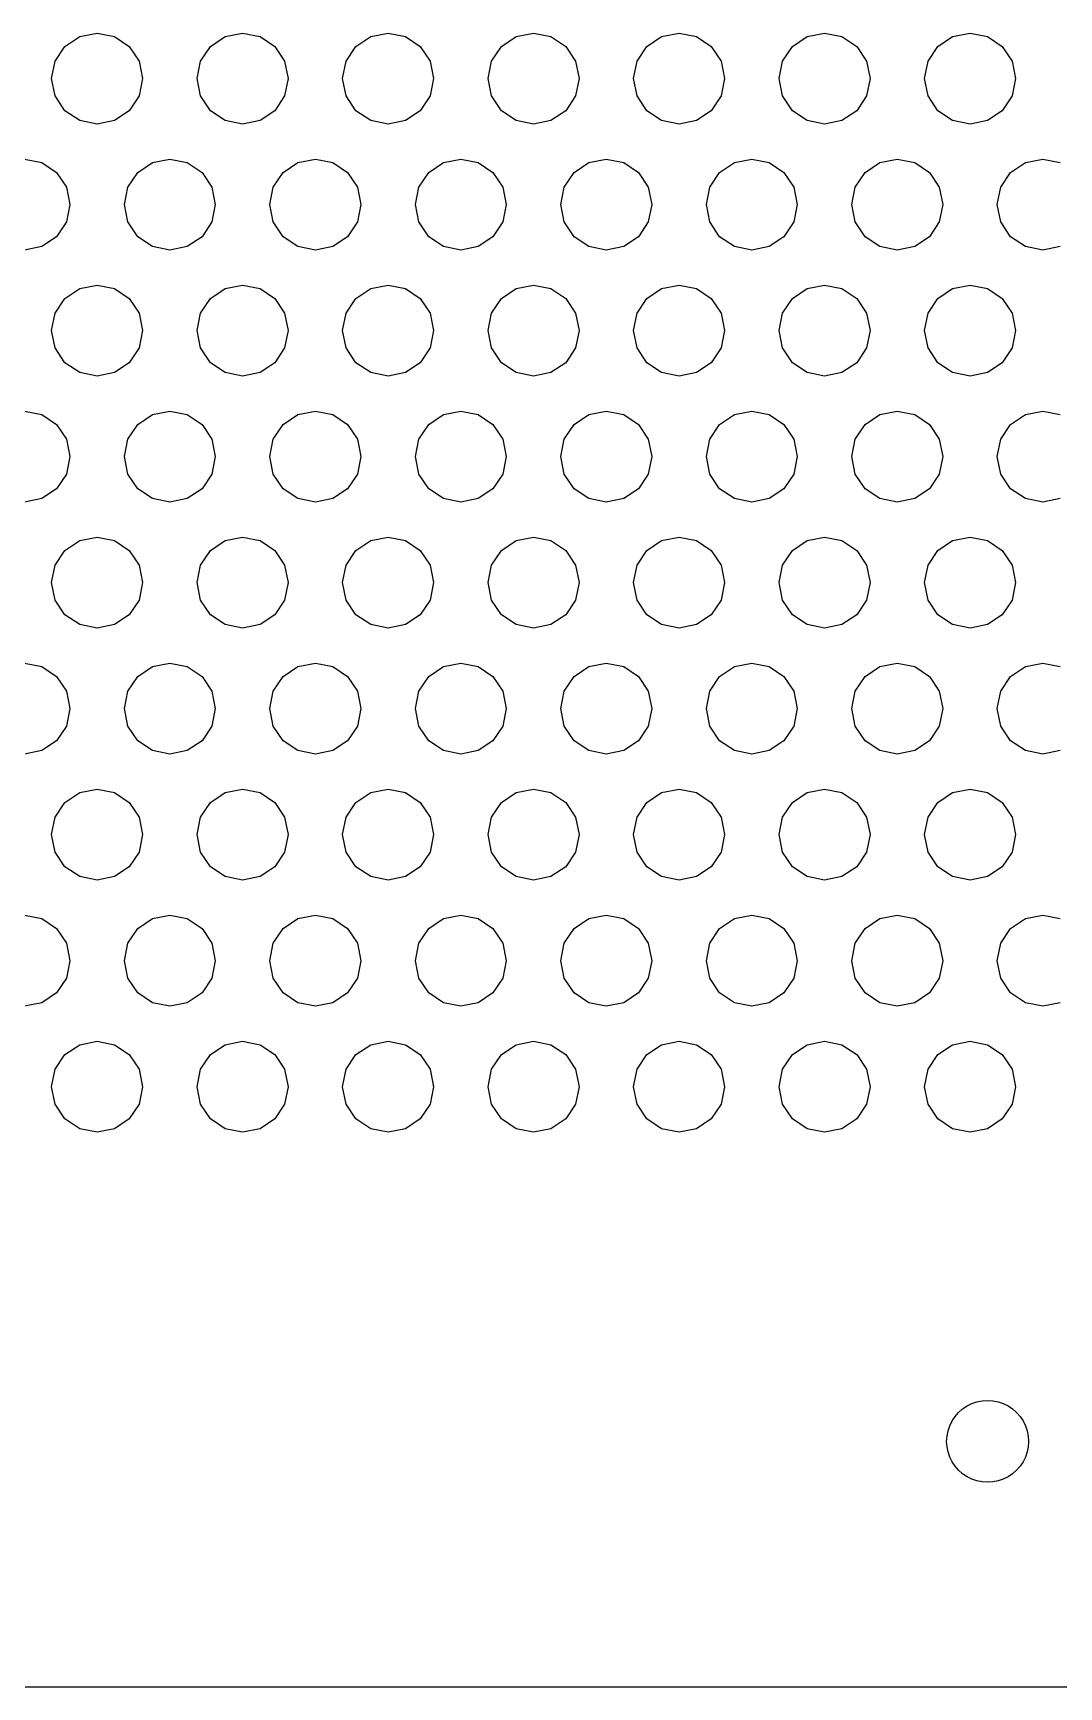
# Model space of a CAD drawing. Header units: metres. Extents: x 0 to 569, y 6 to 314.
# Drawn here: x 367 to 423.4, y 6 to 96.9 of the extents above; entities that cross this region are included whole.
import ezdxf

# ---------------------------------------------------------------- set-up
doc = ezdxf.new("R2010")
doc.units = ezdxf.units.M

msp = doc.modelspace()

# ---------------------------------------------------------------- linework, layer by layer
for p, q in [((368.732, 96.1934), (369.543, 96.7353)), ((369.543, 96.7353), (370.5, 96.9256)), ((370.5, 96.9256), (371.457, 96.7353)), ((371.457, 96.7353), (372.268, 96.1934)), ((376.732, 96.1934), (377.543, 96.7353)), ((377.543, 96.7353), (378.5, 96.9256)), ((378.5, 96.9256), (379.457, 96.7353)), ((379.457, 96.7353), (380.268, 96.1934)), ((384.732, 96.1934), (385.543, 96.7353)), ((385.543, 96.7353), (386.5, 96.9256)), ((386.5, 96.9256), (387.457, 96.7353)), ((387.457, 96.7353), (388.268, 96.1934)), ((392.732, 96.1934), (393.543, 96.7353)), ((393.543, 96.7353), (394.5, 96.9256)), ((394.5, 96.9256), (395.457, 96.7353)), ((395.457, 96.7353), (396.268, 96.1934)), ((400.732, 96.1934), (401.543, 96.7353)), ((401.543, 96.7353), (402.5, 96.9256)), ((402.5, 96.9256), (403.457, 96.7353)), ((403.457, 96.7353), (404.268, 96.1934)), ((408.732, 96.1934), (409.543, 96.7353)), ((409.543, 96.7353), (410.5, 96.9256)), ((410.5, 96.9256), (411.457, 96.7353)), ((411.457, 96.7353), (412.268, 96.1934)), ((416.732, 96.1934), (417.543, 96.7353)), ((417.543, 96.7353), (418.5, 96.9256)), ((418.5, 96.9256), (419.457, 96.7353)), ((419.457, 96.7353), (420.268, 96.1934)), ((368.19, 95.3823), (368.732, 96.1934)), ((372.268, 96.1934), (372.81, 95.3823)), ((376.19, 95.3823), (376.732, 96.1934)), ((380.268, 96.1934), (380.81, 95.3823)), ((384.19, 95.3823), (384.732, 96.1934)), ((388.268, 96.1934), (388.81, 95.3823)), ((392.19, 95.3823), (392.732, 96.1934)), ((396.268, 96.1934), (396.81, 95.3823)), ((400.19, 95.3823), (400.732, 96.1934)), ((404.268, 96.1934), (404.81, 95.3823)), ((408.19, 95.3823), (408.732, 96.1934)), ((412.268, 96.1934), (412.81, 95.3823)), ((416.19, 95.3823), (416.732, 96.1934)), ((420.268, 96.1934), (420.81, 95.3823)), ((368, 94.4256), (368.19, 95.3823)), ((372.81, 95.3823), (373, 94.4256)), ((376, 94.4256), (376.19, 95.3823)), ((380.81, 95.3823), (381, 94.4256)), ((384, 94.4256), (384.19, 95.3823)), ((388.81, 95.3823), (389, 94.4256)), ((392, 94.4256), (392.19, 95.3823)), ((396.81, 95.3823), (397, 94.4256)), ((400, 94.4256), (400.19, 95.3823)), ((404.81, 95.3823), (405, 94.4256)), ((408, 94.4256), (408.19, 95.3823)), ((412.81, 95.3823), (413, 94.4256)), ((416, 94.4256), (416.19, 95.3823)), ((420.81, 95.3823), (421, 94.4256)), ((368.19, 93.4689), (368, 94.4256)), ((373, 94.4256), (372.81, 93.4689)), ((376.19, 93.4689), (376, 94.4256)), ((381, 94.4256), (380.81, 93.4689)), ((384.19, 93.4689), (384, 94.4256)), ((389, 94.4256), (388.81, 93.4689)), ((392.19, 93.4689), (392, 94.4256)), ((397, 94.4256), (396.81, 93.4689)), ((400.19, 93.4689), (400, 94.4256)), ((405, 94.4256), (404.81, 93.4689)), ((408.19, 93.4689), (408, 94.4256)), ((413, 94.4256), (412.81, 93.4689)), ((416.19, 93.4689), (416, 94.4256)), ((421, 94.4256), (420.81, 93.4689)), ((368.732, 92.6579), (368.19, 93.4689)), ((372.81, 93.4689), (372.268, 92.6579)), ((376.732, 92.6579), (376.19, 93.4689)), ((380.81, 93.4689), (380.268, 92.6579)), ((384.732, 92.6579), (384.19, 93.4689)), ((388.81, 93.4689), (388.268, 92.6579)), ((392.732, 92.6579), (392.19, 93.4689)), ((396.81, 93.4689), (396.268, 92.6579)), ((400.732, 92.6579), (400.19, 93.4689)), ((404.81, 93.4689), (404.268, 92.6579)), ((408.732, 92.6579), (408.19, 93.4689)), ((412.81, 93.4689), (412.268, 92.6579)), ((416.732, 92.6579), (416.19, 93.4689)), ((420.81, 93.4689), (420.268, 92.6579)), ((369.543, 92.1159), (368.732, 92.6579)), ((370.5, 91.9256), (369.543, 92.1159)), ((371.457, 92.1159), (370.5, 91.9256)), ((372.268, 92.6579), (371.457, 92.1159)), ((377.543, 92.1159), (376.732, 92.6579)), ((378.5, 91.9256), (377.543, 92.1159)), ((379.457, 92.1159), (378.5, 91.9256)), ((380.268, 92.6579), (379.457, 92.1159)), ((385.543, 92.1159), (384.732, 92.6579)), ((386.5, 91.9256), (385.543, 92.1159)), ((387.457, 92.1159), (386.5, 91.9256)), ((388.268, 92.6579), (387.457, 92.1159)), ((393.543, 92.1159), (392.732, 92.6579)), ((394.5, 91.9256), (393.543, 92.1159)), ((395.457, 92.1159), (394.5, 91.9256)), ((396.268, 92.6579), (395.457, 92.1159)), ((401.543, 92.1159), (400.732, 92.6579)), ((402.5, 91.9256), (401.543, 92.1159)), ((403.457, 92.1159), (402.5, 91.9256)), ((404.268, 92.6579), (403.457, 92.1159)), ((409.543, 92.1159), (408.732, 92.6579)), ((410.5, 91.9256), (409.543, 92.1159)), ((411.457, 92.1159), (410.5, 91.9256)), ((412.268, 92.6579), (411.457, 92.1159)), ((417.543, 92.1159), (416.732, 92.6579)), ((418.5, 91.9256), (417.543, 92.1159)), ((419.457, 92.1159), (418.5, 91.9256)), ((420.268, 92.6579), (419.457, 92.1159)), ((366.5, 89.9974), (367.457, 89.8071)), ((367.457, 89.8071), (368.268, 89.2652)), ((368.268, 89.2652), (368.81, 88.4541)), ((372.19, 88.4541), (372.732, 89.2652)), ((372.732, 89.2652), (373.543, 89.8071)), ((373.543, 89.8071), (374.5, 89.9974)), ((374.5, 89.9974), (375.457, 89.8071)), ((375.457, 89.8071), (376.268, 89.2652)), ((376.268, 89.2652), (376.81, 88.4541)), ((380.19, 88.4541), (380.732, 89.2652)), ((380.732, 89.2652), (381.543, 89.8071)), ((381.543, 89.8071), (382.5, 89.9974)), ((382.5, 89.9974), (383.457, 89.8071)), ((383.457, 89.8071), (384.268, 89.2652)), ((384.268, 89.2652), (384.81, 88.4541)), ((388.19, 88.4541), (388.732, 89.2652)), ((388.732, 89.2652), (389.543, 89.8071)), ((389.543, 89.8071), (390.5, 89.9974)), ((390.5, 89.9974), (391.457, 89.8071)), ((391.457, 89.8071), (392.268, 89.2652)), ((392.268, 89.2652), (392.81, 88.4541)), ((396.19, 88.4541), (396.732, 89.2652)), ((396.732, 89.2652), (397.543, 89.8071)), ((397.543, 89.8071), (398.5, 89.9974)), ((398.5, 89.9974), (399.457, 89.8071)), ((399.457, 89.8071), (400.268, 89.2652)), ((400.268, 89.2652), (400.81, 88.4541)), ((404.19, 88.4541), (404.732, 89.2652)), ((404.732, 89.2652), (405.543, 89.8071)), ((405.543, 89.8071), (406.5, 89.9974)), ((406.5, 89.9974), (407.457, 89.8071)), ((407.457, 89.8071), (408.268, 89.2652)), ((408.268, 89.2652), (408.81, 88.4541)), ((412.19, 88.4541), (412.732, 89.2652)), ((412.732, 89.2652), (413.543, 89.8071)), ((413.543, 89.8071), (414.5, 89.9974)), ((414.5, 89.9974), (415.457, 89.8071)), ((415.457, 89.8071), (416.268, 89.2652)), ((416.268, 89.2652), (416.81, 88.4541)), ((420.19, 88.4541), (420.732, 89.2652)), ((420.732, 89.2652), (421.543, 89.8071)), ((421.543, 89.8071), (422.5, 89.9974)), ((422.5, 89.9974), (423.457, 89.8071)), ((368.81, 88.4541), (369, 87.4974)), ((372, 87.4974), (372.19, 88.4541)), ((376.81, 88.4541), (377, 87.4974)), ((380, 87.4974), (380.19, 88.4541)), ((384.81, 88.4541), (385, 87.4974)), ((388, 87.4974), (388.19, 88.4541)), ((392.81, 88.4541), (393, 87.4974)), ((396, 87.4974), (396.19, 88.4541)), ((400.81, 88.4541), (401, 87.4974)), ((404, 87.4974), (404.19, 88.4541)), ((408.81, 88.4541), (409, 87.4974)), ((412, 87.4974), (412.19, 88.4541)), ((416.81, 88.4541), (417, 87.4974)), ((420, 87.4974), (420.19, 88.4541)), ((369, 87.4974), (368.81, 86.5407)), ((372.19, 86.5407), (372, 87.4974)), ((377, 87.4974), (376.81, 86.5407)), ((380.19, 86.5407), (380, 87.4974)), ((385, 87.4974), (384.81, 86.5407)), ((388.19, 86.5407), (388, 87.4974)), ((393, 87.4974), (392.81, 86.5407)), ((396.19, 86.5407), (396, 87.4974)), ((401, 87.4974), (400.81, 86.5407)), ((404.19, 86.5407), (404, 87.4974)), ((409, 87.4974), (408.81, 86.5407)), ((412.19, 86.5407), (412, 87.4974)), ((417, 87.4974), (416.81, 86.5407)), ((420.19, 86.5407), (420, 87.4974)), ((368.81, 86.5407), (368.268, 85.7296)), ((372.732, 85.7296), (372.19, 86.5407)), ((376.81, 86.5407), (376.268, 85.7296)), ((380.732, 85.7296), (380.19, 86.5407)), ((384.81, 86.5407), (384.268, 85.7296)), ((388.732, 85.7296), (388.19, 86.5407)), ((392.81, 86.5407), (392.268, 85.7296)), ((396.732, 85.7296), (396.19, 86.5407)), ((400.81, 86.5407), (400.268, 85.7296)), ((404.732, 85.7296), (404.19, 86.5407)), ((408.81, 86.5407), (408.268, 85.7296)), ((412.732, 85.7296), (412.19, 86.5407)), ((416.81, 86.5407), (416.268, 85.7296)), ((420.732, 85.7296), (420.19, 86.5407)), ((368.268, 85.7296), (367.457, 85.1877)), ((373.543, 85.1877), (372.732, 85.7296)), ((376.268, 85.7296), (375.457, 85.1877)), ((381.543, 85.1877), (380.732, 85.7296)), ((384.268, 85.7296), (383.457, 85.1877)), ((389.543, 85.1877), (388.732, 85.7296)), ((392.268, 85.7296), (391.457, 85.1877)), ((397.543, 85.1877), (396.732, 85.7296)), ((400.268, 85.7296), (399.457, 85.1877)), ((405.543, 85.1877), (404.732, 85.7296)), ((408.268, 85.7296), (407.457, 85.1877)), ((413.543, 85.1877), (412.732, 85.7296)), ((416.268, 85.7296), (415.457, 85.1877)), ((421.543, 85.1877), (420.732, 85.7296)), ((367.457, 85.1877), (366.5, 84.9974)), ((374.5, 84.9974), (373.543, 85.1877)), ((375.457, 85.1877), (374.5, 84.9974)), ((382.5, 84.9974), (381.543, 85.1877)), ((383.457, 85.1877), (382.5, 84.9974)), ((390.5, 84.9974), (389.543, 85.1877)), ((391.457, 85.1877), (390.5, 84.9974)), ((398.5, 84.9974), (397.543, 85.1877)), ((399.457, 85.1877), (398.5, 84.9974)), ((406.5, 84.9974), (405.543, 85.1877)), ((407.457, 85.1877), (406.5, 84.9974)), ((414.5, 84.9974), (413.543, 85.1877)), ((415.457, 85.1877), (414.5, 84.9974)), ((422.5, 84.9974), (421.543, 85.1877)), ((423.457, 85.1877), (422.5, 84.9974)), ((368.732, 82.337), (369.543, 82.8789)), ((369.543, 82.8789), (370.5, 83.0692)), ((370.5, 83.0692), (371.457, 82.8789)), ((371.457, 82.8789), (372.268, 82.337)), ((376.732, 82.337), (377.543, 82.8789)), ((377.543, 82.8789), (378.5, 83.0692)), ((378.5, 83.0692), (379.457, 82.8789)), ((379.457, 82.8789), (380.268, 82.337)), ((384.732, 82.337), (385.543, 82.8789)), ((385.543, 82.8789), (386.5, 83.0692)), ((386.5, 83.0692), (387.457, 82.8789)), ((387.457, 82.8789), (388.268, 82.337)), ((392.732, 82.337), (393.543, 82.8789)), ((393.543, 82.8789), (394.5, 83.0692)), ((394.5, 83.0692), (395.457, 82.8789)), ((395.457, 82.8789), (396.268, 82.337)), ((400.732, 82.337), (401.543, 82.8789)), ((401.543, 82.8789), (402.5, 83.0692)), ((402.5, 83.0692), (403.457, 82.8789)), ((403.457, 82.8789), (404.268, 82.337)), ((408.732, 82.337), (409.543, 82.8789)), ((409.543, 82.8789), (410.5, 83.0692)), ((410.5, 83.0692), (411.457, 82.8789)), ((411.457, 82.8789), (412.268, 82.337)), ((416.732, 82.337), (417.543, 82.8789)), ((417.543, 82.8789), (418.5, 83.0692)), ((418.5, 83.0692), (419.457, 82.8789)), ((419.457, 82.8789), (420.268, 82.337)), ((368.19, 81.5259), (368.732, 82.337)), ((372.268, 82.337), (372.81, 81.5259)), ((376.19, 81.5259), (376.732, 82.337)), ((380.268, 82.337), (380.81, 81.5259)), ((384.19, 81.5259), (384.732, 82.337)), ((388.268, 82.337), (388.81, 81.5259)), ((392.19, 81.5259), (392.732, 82.337)), ((396.268, 82.337), (396.81, 81.5259)), ((400.19, 81.5259), (400.732, 82.337)), ((404.268, 82.337), (404.81, 81.5259)), ((408.19, 81.5259), (408.732, 82.337)), ((412.268, 82.337), (412.81, 81.5259)), ((416.19, 81.5259), (416.732, 82.337)), ((420.268, 82.337), (420.81, 81.5259)), ((368, 80.5692), (368.19, 81.5259)), ((372.81, 81.5259), (373, 80.5692)), ((376, 80.5692), (376.19, 81.5259)), ((380.81, 81.5259), (381, 80.5692)), ((384, 80.5692), (384.19, 81.5259)), ((388.81, 81.5259), (389, 80.5692)), ((392, 80.5692), (392.19, 81.5259)), ((396.81, 81.5259), (397, 80.5692)), ((400, 80.5692), (400.19, 81.5259)), ((404.81, 81.5259), (405, 80.5692)), ((408, 80.5692), (408.19, 81.5259)), ((412.81, 81.5259), (413, 80.5692)), ((416, 80.5692), (416.19, 81.5259)), ((420.81, 81.5259), (421, 80.5692)), ((368.19, 79.6125), (368, 80.5692)), ((373, 80.5692), (372.81, 79.6125)), ((376.19, 79.6125), (376, 80.5692)), ((381, 80.5692), (380.81, 79.6125)), ((384.19, 79.6125), (384, 80.5692)), ((389, 80.5692), (388.81, 79.6125)), ((392.19, 79.6125), (392, 80.5692)), ((397, 80.5692), (396.81, 79.6125)), ((400.19, 79.6125), (400, 80.5692)), ((405, 80.5692), (404.81, 79.6125)), ((408.19, 79.6125), (408, 80.5692)), ((413, 80.5692), (412.81, 79.6125)), ((416.19, 79.6125), (416, 80.5692)), ((421, 80.5692), (420.81, 79.6125)), ((368.732, 78.8014), (368.19, 79.6125)), ((372.81, 79.6125), (372.268, 78.8014)), ((376.732, 78.8014), (376.19, 79.6125)), ((380.81, 79.6125), (380.268, 78.8014)), ((384.732, 78.8014), (384.19, 79.6125)), ((388.81, 79.6125), (388.268, 78.8014)), ((392.732, 78.8014), (392.19, 79.6125)), ((396.81, 79.6125), (396.268, 78.8014)), ((400.732, 78.8014), (400.19, 79.6125)), ((404.81, 79.6125), (404.268, 78.8014)), ((408.732, 78.8014), (408.19, 79.6125)), ((412.81, 79.6125), (412.268, 78.8014)), ((416.732, 78.8014), (416.19, 79.6125)), ((420.81, 79.6125), (420.268, 78.8014)), ((369.543, 78.2595), (368.732, 78.8014)), ((370.5, 78.0692), (369.543, 78.2595)), ((371.457, 78.2595), (370.5, 78.0692)), ((372.268, 78.8014), (371.457, 78.2595)), ((377.543, 78.2595), (376.732, 78.8014)), ((378.5, 78.0692), (377.543, 78.2595)), ((379.457, 78.2595), (378.5, 78.0692)), ((380.268, 78.8014), (379.457, 78.2595)), ((385.543, 78.2595), (384.732, 78.8014)), ((386.5, 78.0692), (385.543, 78.2595)), ((387.457, 78.2595), (386.5, 78.0692)), ((388.268, 78.8014), (387.457, 78.2595)), ((393.543, 78.2595), (392.732, 78.8014)), ((394.5, 78.0692), (393.543, 78.2595)), ((395.457, 78.2595), (394.5, 78.0692)), ((396.268, 78.8014), (395.457, 78.2595)), ((401.543, 78.2595), (400.732, 78.8014)), ((402.5, 78.0692), (401.543, 78.2595)), ((403.457, 78.2595), (402.5, 78.0692)), ((404.268, 78.8014), (403.457, 78.2595)), ((409.543, 78.2595), (408.732, 78.8014)), ((410.5, 78.0692), (409.543, 78.2595)), ((411.457, 78.2595), (410.5, 78.0692)), ((412.268, 78.8014), (411.457, 78.2595)), ((417.543, 78.2595), (416.732, 78.8014)), ((418.5, 78.0692), (417.543, 78.2595)), ((419.457, 78.2595), (418.5, 78.0692)), ((420.268, 78.8014), (419.457, 78.2595)), ((366.5, 76.141), (367.457, 75.9507)), ((367.457, 75.9507), (368.268, 75.4088)), ((372.732, 75.4088), (373.543, 75.9507)), ((373.543, 75.9507), (374.5, 76.141)), ((374.5, 76.141), (375.457, 75.9507)), ((375.457, 75.9507), (376.268, 75.4088)), ((380.732, 75.4088), (381.543, 75.9507)), ((381.543, 75.9507), (382.5, 76.141)), ((382.5, 76.141), (383.457, 75.9507)), ((383.457, 75.9507), (384.268, 75.4088)), ((388.732, 75.4088), (389.543, 75.9507)), ((389.543, 75.9507), (390.5, 76.141)), ((390.5, 76.141), (391.457, 75.9507)), ((391.457, 75.9507), (392.268, 75.4088)), ((396.732, 75.4088), (397.543, 75.9507)), ((397.543, 75.9507), (398.5, 76.141)), ((398.5, 76.141), (399.457, 75.9507)), ((399.457, 75.9507), (400.268, 75.4088)), ((404.732, 75.4088), (405.543, 75.9507)), ((405.543, 75.9507), (406.5, 76.141)), ((406.5, 76.141), (407.457, 75.9507)), ((407.457, 75.9507), (408.268, 75.4088)), ((412.732, 75.4088), (413.543, 75.9507)), ((413.543, 75.9507), (414.5, 76.141)), ((414.5, 76.141), (415.457, 75.9507)), ((415.457, 75.9507), (416.268, 75.4088)), ((420.732, 75.4088), (421.543, 75.9507)), ((421.543, 75.9507), (422.5, 76.141)), ((422.5, 76.141), (423.457, 75.9507)), ((368.268, 75.4088), (368.81, 74.5977)), ((368.81, 74.5977), (369, 73.641)), ((372, 73.641), (372.19, 74.5977)), ((372.19, 74.5977), (372.732, 75.4088)), ((376.268, 75.4088), (376.81, 74.5977)), ((376.81, 74.5977), (377, 73.641)), ((380, 73.641), (380.19, 74.5977)), ((380.19, 74.5977), (380.732, 75.4088)), ((384.268, 75.4088), (384.81, 74.5977)), ((384.81, 74.5977), (385, 73.641)), ((388, 73.641), (388.19, 74.5977)), ((388.19, 74.5977), (388.732, 75.4088)), ((392.268, 75.4088), (392.81, 74.5977)), ((392.81, 74.5977), (393, 73.641)), ((396, 73.641), (396.19, 74.5977)), ((396.19, 74.5977), (396.732, 75.4088)), ((400.268, 75.4088), (400.81, 74.5977)), ((400.81, 74.5977), (401, 73.641)), ((404, 73.641), (404.19, 74.5977)), ((404.19, 74.5977), (404.732, 75.4088)), ((408.268, 75.4088), (408.81, 74.5977)), ((408.81, 74.5977), (409, 73.641)), ((412, 73.641), (412.19, 74.5977)), ((412.19, 74.5977), (412.732, 75.4088)), ((416.268, 75.4088), (416.81, 74.5977)), ((416.81, 74.5977), (417, 73.641)), ((420, 73.641), (420.19, 74.5977)), ((420.19, 74.5977), (420.732, 75.4088)), ((369, 73.641), (368.81, 72.6843)), ((372.19, 72.6843), (372, 73.641)), ((377, 73.641), (376.81, 72.6843)), ((380.19, 72.6843), (380, 73.641)), ((385, 73.641), (384.81, 72.6843)), ((388.19, 72.6843), (388, 73.641)), ((393, 73.641), (392.81, 72.6843)), ((396.19, 72.6843), (396, 73.641)), ((401, 73.641), (400.81, 72.6843)), ((404.19, 72.6843), (404, 73.641)), ((409, 73.641), (408.81, 72.6843)), ((412.19, 72.6843), (412, 73.641)), ((417, 73.641), (416.81, 72.6843)), ((420.19, 72.6843), (420, 73.641)), ((368.268, 71.8732), (367.457, 71.3313)), ((368.81, 72.6843), (368.268, 71.8732)), ((372.732, 71.8732), (372.19, 72.6843)), ((373.543, 71.3313), (372.732, 71.8732)), ((376.268, 71.8732), (375.457, 71.3313)), ((376.81, 72.6843), (376.268, 71.8732)), ((380.732, 71.8732), (380.19, 72.6843)), ((381.543, 71.3313), (380.732, 71.8732)), ((384.268, 71.8732), (383.457, 71.3313)), ((384.81, 72.6843), (384.268, 71.8732)), ((388.732, 71.8732), (388.19, 72.6843)), ((389.543, 71.3313), (388.732, 71.8732)), ((392.268, 71.8732), (391.457, 71.3313)), ((392.81, 72.6843), (392.268, 71.8732)), ((396.732, 71.8732), (396.19, 72.6843)), ((397.543, 71.3313), (396.732, 71.8732)), ((400.268, 71.8732), (399.457, 71.3313)), ((400.81, 72.6843), (400.268, 71.8732)), ((404.732, 71.8732), (404.19, 72.6843)), ((405.543, 71.3313), (404.732, 71.8732)), ((408.268, 71.8732), (407.457, 71.3313)), ((408.81, 72.6843), (408.268, 71.8732)), ((412.732, 71.8732), (412.19, 72.6843)), ((413.543, 71.3313), (412.732, 71.8732)), ((416.268, 71.8732), (415.457, 71.3313)), ((416.81, 72.6843), (416.268, 71.8732)), ((420.732, 71.8732), (420.19, 72.6843)), ((421.543, 71.3313), (420.732, 71.8732)), ((367.457, 71.3313), (366.5, 71.141)), ((374.5, 71.141), (373.543, 71.3313)), ((375.457, 71.3313), (374.5, 71.141)), ((382.5, 71.141), (381.543, 71.3313)), ((383.457, 71.3313), (382.5, 71.141)), ((390.5, 71.141), (389.543, 71.3313)), ((391.457, 71.3313), (390.5, 71.141)), ((398.5, 71.141), (397.543, 71.3313)), ((399.457, 71.3313), (398.5, 71.141)), ((406.5, 71.141), (405.543, 71.3313)), ((407.457, 71.3313), (406.5, 71.141)), ((414.5, 71.141), (413.543, 71.3313)), ((415.457, 71.3313), (414.5, 71.141)), ((422.5, 71.141), (421.543, 71.3313)), ((423.457, 71.3313), (422.5, 71.141)), ((369.543, 69.0225), (370.5, 69.2128)), ((370.5, 69.2128), (371.457, 69.0225)), ((377.543, 69.0225), (378.5, 69.2128)), ((378.5, 69.2128), (379.457, 69.0225)), ((385.543, 69.0225), (386.5, 69.2128)), ((386.5, 69.2128), (387.457, 69.0225)), ((393.543, 69.0225), (394.5, 69.2128)), ((394.5, 69.2128), (395.457, 69.0225)), ((401.543, 69.0225), (402.5, 69.2128)), ((402.5, 69.2128), (403.457, 69.0225)), ((409.543, 69.0225), (410.5, 69.2128)), ((410.5, 69.2128), (411.457, 69.0225)), ((417.543, 69.0225), (418.5, 69.2128)), ((418.5, 69.2128), (419.457, 69.0225)), ((368.19, 67.6695), (368.732, 68.4806)), ((368.732, 68.4806), (369.543, 69.0225)), ((371.457, 69.0225), (372.268, 68.4806)), ((372.268, 68.4806), (372.81, 67.6695)), ((376.19, 67.6695), (376.732, 68.4806)), ((376.732, 68.4806), (377.543, 69.0225)), ((379.457, 69.0225), (380.268, 68.4806)), ((380.268, 68.4806), (380.81, 67.6695)), ((384.19, 67.6695), (384.732, 68.4806)), ((384.732, 68.4806), (385.543, 69.0225)), ((387.457, 69.0225), (388.268, 68.4806)), ((388.268, 68.4806), (388.81, 67.6695)), ((392.19, 67.6695), (392.732, 68.4806)), ((392.732, 68.4806), (393.543, 69.0225)), ((395.457, 69.0225), (396.268, 68.4806)), ((396.268, 68.4806), (396.81, 67.6695)), ((400.19, 67.6695), (400.732, 68.4806)), ((400.732, 68.4806), (401.543, 69.0225)), ((403.457, 69.0225), (404.268, 68.4806)), ((404.268, 68.4806), (404.81, 67.6695)), ((408.19, 67.6695), (408.732, 68.4806)), ((408.732, 68.4806), (409.543, 69.0225)), ((411.457, 69.0225), (412.268, 68.4806)), ((412.268, 68.4806), (412.81, 67.6695)), ((416.19, 67.6695), (416.732, 68.4806)), ((416.732, 68.4806), (417.543, 69.0225)), ((419.457, 69.0225), (420.268, 68.4806)), ((420.268, 68.4806), (420.81, 67.6695)), ((368, 66.7128), (368.19, 67.6695)), ((372.81, 67.6695), (373, 66.7128)), ((376, 66.7128), (376.19, 67.6695)), ((380.81, 67.6695), (381, 66.7128)), ((384, 66.7128), (384.19, 67.6695)), ((388.81, 67.6695), (389, 66.7128)), ((392, 66.7128), (392.19, 67.6695)), ((396.81, 67.6695), (397, 66.7128)), ((400, 66.7128), (400.19, 67.6695)), ((404.81, 67.6695), (405, 66.7128)), ((408, 66.7128), (408.19, 67.6695)), ((412.81, 67.6695), (413, 66.7128)), ((416, 66.7128), (416.19, 67.6695)), ((420.81, 67.6695), (421, 66.7128)), ((368.19, 65.7561), (368, 66.7128)), ((373, 66.7128), (372.81, 65.7561)), ((376.19, 65.7561), (376, 66.7128)), ((381, 66.7128), (380.81, 65.7561)), ((384.19, 65.7561), (384, 66.7128)), ((389, 66.7128), (388.81, 65.7561)), ((392.19, 65.7561), (392, 66.7128)), ((397, 66.7128), (396.81, 65.7561)), ((400.19, 65.7561), (400, 66.7128)), ((405, 66.7128), (404.81, 65.7561)), ((408.19, 65.7561), (408, 66.7128)), ((413, 66.7128), (412.81, 65.7561)), ((416.19, 65.7561), (416, 66.7128)), ((421, 66.7128), (420.81, 65.7561)), ((368.732, 64.945), (368.19, 65.7561)), ((372.81, 65.7561), (372.268, 64.945)), ((376.732, 64.945), (376.19, 65.7561)), ((380.81, 65.7561), (380.268, 64.945)), ((384.732, 64.945), (384.19, 65.7561)), ((388.81, 65.7561), (388.268, 64.945)), ((392.732, 64.945), (392.19, 65.7561)), ((396.81, 65.7561), (396.268, 64.945)), ((400.732, 64.945), (400.19, 65.7561)), ((404.81, 65.7561), (404.268, 64.945)), ((408.732, 64.945), (408.19, 65.7561)), ((412.81, 65.7561), (412.268, 64.945)), ((416.732, 64.945), (416.19, 65.7561)), ((420.81, 65.7561), (420.268, 64.945)), ((369.543, 64.4031), (368.732, 64.945)), ((372.268, 64.945), (371.457, 64.4031)), ((377.543, 64.4031), (376.732, 64.945)), ((380.268, 64.945), (379.457, 64.4031)), ((385.543, 64.4031), (384.732, 64.945)), ((388.268, 64.945), (387.457, 64.4031)), ((393.543, 64.4031), (392.732, 64.945)), ((396.268, 64.945), (395.457, 64.4031)), ((401.543, 64.4031), (400.732, 64.945)), ((404.268, 64.945), (403.457, 64.4031)), ((409.543, 64.4031), (408.732, 64.945)), ((412.268, 64.945), (411.457, 64.4031)), ((417.543, 64.4031), (416.732, 64.945)), ((420.268, 64.945), (419.457, 64.4031)), ((370.5, 64.2128), (369.543, 64.4031)), ((371.457, 64.4031), (370.5, 64.2128)), ((378.5, 64.2128), (377.543, 64.4031)), ((379.457, 64.4031), (378.5, 64.2128)), ((386.5, 64.2128), (385.543, 64.4031)), ((387.457, 64.4031), (386.5, 64.2128)), ((394.5, 64.2128), (393.543, 64.4031)), ((395.457, 64.4031), (394.5, 64.2128)), ((402.5, 64.2128), (401.543, 64.4031)), ((403.457, 64.4031), (402.5, 64.2128)), ((410.5, 64.2128), (409.543, 64.4031)), ((411.457, 64.4031), (410.5, 64.2128)), ((418.5, 64.2128), (417.543, 64.4031)), ((419.457, 64.4031), (418.5, 64.2128)), ((366.5, 62.2846), (367.457, 62.0943)), ((367.457, 62.0943), (368.268, 61.5524)), ((372.732, 61.5524), (373.543, 62.0943)), ((373.543, 62.0943), (374.5, 62.2846)), ((374.5, 62.2846), (375.457, 62.0943)), ((375.457, 62.0943), (376.268, 61.5524)), ((380.732, 61.5524), (381.543, 62.0943)), ((381.543, 62.0943), (382.5, 62.2846)), ((382.5, 62.2846), (383.457, 62.0943)), ((383.457, 62.0943), (384.268, 61.5524)), ((388.732, 61.5524), (389.543, 62.0943)), ((389.543, 62.0943), (390.5, 62.2846)), ((390.5, 62.2846), (391.457, 62.0943)), ((391.457, 62.0943), (392.268, 61.5524)), ((396.732, 61.5524), (397.543, 62.0943)), ((397.543, 62.0943), (398.5, 62.2846)), ((398.5, 62.2846), (399.457, 62.0943)), ((399.457, 62.0943), (400.268, 61.5524)), ((404.732, 61.5524), (405.543, 62.0943)), ((405.543, 62.0943), (406.5, 62.2846)), ((406.5, 62.2846), (407.457, 62.0943)), ((407.457, 62.0943), (408.268, 61.5524)), ((412.732, 61.5524), (413.543, 62.0943)), ((413.543, 62.0943), (414.5, 62.2846)), ((414.5, 62.2846), (415.457, 62.0943)), ((415.457, 62.0943), (416.268, 61.5524)), ((420.732, 61.5524), (421.543, 62.0943)), ((421.543, 62.0943), (422.5, 62.2846)), ((422.5, 62.2846), (423.457, 62.0943)), ((368.268, 61.5524), (368.81, 60.7413)), ((372.19, 60.7413), (372.732, 61.5524)), ((376.268, 61.5524), (376.81, 60.7413)), ((380.19, 60.7413), (380.732, 61.5524)), ((384.268, 61.5524), (384.81, 60.7413)), ((388.19, 60.7413), (388.732, 61.5524)), ((392.268, 61.5524), (392.81, 60.7413)), ((396.19, 60.7413), (396.732, 61.5524)), ((400.268, 61.5524), (400.81, 60.7413)), ((404.19, 60.7413), (404.732, 61.5524)), ((408.268, 61.5524), (408.81, 60.7413)), ((412.19, 60.7413), (412.732, 61.5524)), ((416.268, 61.5524), (416.81, 60.7413)), ((420.19, 60.7413), (420.732, 61.5524)), ((368.81, 60.7413), (369, 59.7846)), ((372, 59.7846), (372.19, 60.7413)), ((376.81, 60.7413), (377, 59.7846)), ((380, 59.7846), (380.19, 60.7413)), ((384.81, 60.7413), (385, 59.7846)), ((388, 59.7846), (388.19, 60.7413)), ((392.81, 60.7413), (393, 59.7846)), ((396, 59.7846), (396.19, 60.7413)), ((400.81, 60.7413), (401, 59.7846)), ((404, 59.7846), (404.19, 60.7413)), ((408.81, 60.7413), (409, 59.7846)), ((412, 59.7846), (412.19, 60.7413)), ((416.81, 60.7413), (417, 59.7846)), ((420, 59.7846), (420.19, 60.7413)), ((369, 59.7846), (368.81, 58.8279)), ((372.19, 58.8279), (372, 59.7846)), ((377, 59.7846), (376.81, 58.8279)), ((380.19, 58.8279), (380, 59.7846)), ((385, 59.7846), (384.81, 58.8279)), ((388.19, 58.8279), (388, 59.7846)), ((393, 59.7846), (392.81, 58.8279)), ((396.19, 58.8279), (396, 59.7846)), ((401, 59.7846), (400.81, 58.8279)), ((404.19, 58.8279), (404, 59.7846)), ((409, 59.7846), (408.81, 58.8279)), ((412.19, 58.8279), (412, 59.7846)), ((417, 59.7846), (416.81, 58.8279)), ((420.19, 58.8279), (420, 59.7846)), ((368.81, 58.8279), (368.268, 58.0168)), ((372.732, 58.0168), (372.19, 58.8279)), ((376.81, 58.8279), (376.268, 58.0168)), ((380.732, 58.0168), (380.19, 58.8279)), ((384.81, 58.8279), (384.268, 58.0168)), ((388.732, 58.0168), (388.19, 58.8279)), ((392.81, 58.8279), (392.268, 58.0168)), ((396.732, 58.0168), (396.19, 58.8279)), ((400.81, 58.8279), (400.268, 58.0168)), ((404.732, 58.0168), (404.19, 58.8279)), ((408.81, 58.8279), (408.268, 58.0168)), ((412.732, 58.0168), (412.19, 58.8279)), ((416.81, 58.8279), (416.268, 58.0168)), ((420.732, 58.0168), (420.19, 58.8279)), ((367.457, 57.4749), (366.5, 57.2846)), ((368.268, 58.0168), (367.457, 57.4749)), ((373.543, 57.4749), (372.732, 58.0168)), ((374.5, 57.2846), (373.543, 57.4749)), ((375.457, 57.4749), (374.5, 57.2846)), ((376.268, 58.0168), (375.457, 57.4749)), ((381.543, 57.4749), (380.732, 58.0168)), ((382.5, 57.2846), (381.543, 57.4749)), ((383.457, 57.4749), (382.5, 57.2846)), ((384.268, 58.0168), (383.457, 57.4749)), ((389.543, 57.4749), (388.732, 58.0168)), ((390.5, 57.2846), (389.543, 57.4749)), ((391.457, 57.4749), (390.5, 57.2846)), ((392.268, 58.0168), (391.457, 57.4749)), ((397.543, 57.4749), (396.732, 58.0168)), ((398.5, 57.2846), (397.543, 57.4749)), ((399.457, 57.4749), (398.5, 57.2846)), ((400.268, 58.0168), (399.457, 57.4749)), ((405.543, 57.4749), (404.732, 58.0168)), ((406.5, 57.2846), (405.543, 57.4749)), ((407.457, 57.4749), (406.5, 57.2846)), ((408.268, 58.0168), (407.457, 57.4749)), ((413.543, 57.4749), (412.732, 58.0168)), ((414.5, 57.2846), (413.543, 57.4749)), ((415.457, 57.4749), (414.5, 57.2846)), ((416.268, 58.0168), (415.457, 57.4749)), ((421.543, 57.4749), (420.732, 58.0168)), ((422.5, 57.2846), (421.543, 57.4749)), ((423.457, 57.4749), (422.5, 57.2846)), ((368.19, 53.8131), (368.732, 54.6242)), ((368.732, 54.6242), (369.543, 55.1661)), ((369.543, 55.1661), (370.5, 55.3564)), ((370.5, 55.3564), (371.457, 55.1661)), ((371.457, 55.1661), (372.268, 54.6242)), ((372.268, 54.6242), (372.81, 53.8131)), ((376.19, 53.8131), (376.732, 54.6242)), ((376.732, 54.6242), (377.543, 55.1661)), ((377.543, 55.1661), (378.5, 55.3564)), ((378.5, 55.3564), (379.457, 55.1661)), ((379.457, 55.1661), (380.268, 54.6242)), ((380.268, 54.6242), (380.81, 53.8131)), ((384.19, 53.8131), (384.732, 54.6242)), ((384.732, 54.6242), (385.543, 55.1661)), ((385.543, 55.1661), (386.5, 55.3564)), ((386.5, 55.3564), (387.457, 55.1661)), ((387.457, 55.1661), (388.268, 54.6242)), ((388.268, 54.6242), (388.81, 53.8131)), ((392.19, 53.8131), (392.732, 54.6242)), ((392.732, 54.6242), (393.543, 55.1661)), ((393.543, 55.1661), (394.5, 55.3564)), ((394.5, 55.3564), (395.457, 55.1661)), ((395.457, 55.1661), (396.268, 54.6242)), ((396.268, 54.6242), (396.81, 53.8131)), ((400.19, 53.8131), (400.732, 54.6242)), ((400.732, 54.6242), (401.543, 55.1661)), ((401.543, 55.1661), (402.5, 55.3564)), ((402.5, 55.3564), (403.457, 55.1661)), ((403.457, 55.1661), (404.268, 54.6242)), ((404.268, 54.6242), (404.81, 53.8131)), ((408.19, 53.8131), (408.732, 54.6242)), ((408.732, 54.6242), (409.543, 55.1661)), ((409.543, 55.1661), (410.5, 55.3564)), ((410.5, 55.3564), (411.457, 55.1661)), ((411.457, 55.1661), (412.268, 54.6242)), ((412.268, 54.6242), (412.81, 53.8131)), ((416.19, 53.8131), (416.732, 54.6242)), ((416.732, 54.6242), (417.543, 55.1661)), ((417.543, 55.1661), (418.5, 55.3564)), ((418.5, 55.3564), (419.457, 55.1661)), ((419.457, 55.1661), (420.268, 54.6242)), ((420.268, 54.6242), (420.81, 53.8131)), ((368, 52.8564), (368.19, 53.8131)), ((372.81, 53.8131), (373, 52.8564)), ((376, 52.8564), (376.19, 53.8131)), ((380.81, 53.8131), (381, 52.8564)), ((384, 52.8564), (384.19, 53.8131)), ((388.81, 53.8131), (389, 52.8564)), ((392, 52.8564), (392.19, 53.8131)), ((396.81, 53.8131), (397, 52.8564)), ((400, 52.8564), (400.19, 53.8131)), ((404.81, 53.8131), (405, 52.8564)), ((408, 52.8564), (408.19, 53.8131)), ((412.81, 53.8131), (413, 52.8564)), ((416, 52.8564), (416.19, 53.8131)), ((420.81, 53.8131), (421, 52.8564)), ((368.19, 51.8997), (368, 52.8564)), ((373, 52.8564), (372.81, 51.8997)), ((376.19, 51.8997), (376, 52.8564)), ((381, 52.8564), (380.81, 51.8997)), ((384.19, 51.8997), (384, 52.8564)), ((389, 52.8564), (388.81, 51.8997)), ((392.19, 51.8997), (392, 52.8564)), ((397, 52.8564), (396.81, 51.8997)), ((400.19, 51.8997), (400, 52.8564)), ((405, 52.8564), (404.81, 51.8997)), ((408.19, 51.8997), (408, 52.8564)), ((413, 52.8564), (412.81, 51.8997)), ((416.19, 51.8997), (416, 52.8564)), ((421, 52.8564), (420.81, 51.8997)), ((368.732, 51.0886), (368.19, 51.8997)), ((372.81, 51.8997), (372.268, 51.0886)), ((376.732, 51.0886), (376.19, 51.8997)), ((380.81, 51.8997), (380.268, 51.0886)), ((384.732, 51.0886), (384.19, 51.8997)), ((388.81, 51.8997), (388.268, 51.0886)), ((392.732, 51.0886), (392.19, 51.8997)), ((396.81, 51.8997), (396.268, 51.0886)), ((400.732, 51.0886), (400.19, 51.8997)), ((404.81, 51.8997), (404.268, 51.0886)), ((408.732, 51.0886), (408.19, 51.8997)), ((412.81, 51.8997), (412.268, 51.0886)), ((416.732, 51.0886), (416.19, 51.8997)), ((420.81, 51.8997), (420.268, 51.0886)), ((369.543, 50.5467), (368.732, 51.0886)), ((372.268, 51.0886), (371.457, 50.5467)), ((377.543, 50.5467), (376.732, 51.0886)), ((380.268, 51.0886), (379.457, 50.5467)), ((385.543, 50.5467), (384.732, 51.0886)), ((388.268, 51.0886), (387.457, 50.5467)), ((393.543, 50.5467), (392.732, 51.0886)), ((396.268, 51.0886), (395.457, 50.5467)), ((401.543, 50.5467), (400.732, 51.0886)), ((404.268, 51.0886), (403.457, 50.5467)), ((409.543, 50.5467), (408.732, 51.0886)), ((412.268, 51.0886), (411.457, 50.5467)), ((417.543, 50.5467), (416.732, 51.0886)), ((420.268, 51.0886), (419.457, 50.5467)), ((370.5, 50.3564), (369.543, 50.5467)), ((371.457, 50.5467), (370.5, 50.3564)), ((378.5, 50.3564), (377.543, 50.5467)), ((379.457, 50.5467), (378.5, 50.3564)), ((386.5, 50.3564), (385.543, 50.5467)), ((387.457, 50.5467), (386.5, 50.3564)), ((394.5, 50.3564), (393.543, 50.5467)), ((395.457, 50.5467), (394.5, 50.3564)), ((402.5, 50.3564), (401.543, 50.5467)), ((403.457, 50.5467), (402.5, 50.3564)), ((410.5, 50.3564), (409.543, 50.5467)), ((411.457, 50.5467), (410.5, 50.3564)), ((418.5, 50.3564), (417.543, 50.5467)), ((419.457, 50.5467), (418.5, 50.3564)), ((366.5, 48.4282), (367.457, 48.2379)), ((367.457, 48.2379), (368.268, 47.696)), ((372.732, 47.696), (373.543, 48.2379)), ((373.543, 48.2379), (374.5, 48.4282)), ((374.5, 48.4282), (375.457, 48.2379)), ((375.457, 48.2379), (376.268, 47.696)), ((380.732, 47.696), (381.543, 48.2379)), ((381.543, 48.2379), (382.5, 48.4282)), ((382.5, 48.4282), (383.457, 48.2379)), ((383.457, 48.2379), (384.268, 47.696)), ((388.732, 47.696), (389.543, 48.2379)), ((389.543, 48.2379), (390.5, 48.4282)), ((390.5, 48.4282), (391.457, 48.2379)), ((391.457, 48.2379), (392.268, 47.696)), ((396.732, 47.696), (397.543, 48.2379)), ((397.543, 48.2379), (398.5, 48.4282)), ((398.5, 48.4282), (399.457, 48.2379)), ((399.457, 48.2379), (400.268, 47.696)), ((404.732, 47.696), (405.543, 48.2379)), ((405.543, 48.2379), (406.5, 48.4282)), ((406.5, 48.4282), (407.457, 48.2379)), ((407.457, 48.2379), (408.268, 47.696)), ((412.732, 47.696), (413.543, 48.2379)), ((413.543, 48.2379), (414.5, 48.4282)), ((414.5, 48.4282), (415.457, 48.2379)), ((415.457, 48.2379), (416.268, 47.696)), ((420.732, 47.696), (421.543, 48.2379)), ((421.543, 48.2379), (422.5, 48.4282)), ((422.5, 48.4282), (423.457, 48.2379)), ((368.268, 47.696), (368.81, 46.8849)), ((372.19, 46.8849), (372.732, 47.696)), ((376.268, 47.696), (376.81, 46.8849)), ((380.19, 46.8849), (380.732, 47.696)), ((384.268, 47.696), (384.81, 46.8849)), ((388.19, 46.8849), (388.732, 47.696)), ((392.268, 47.696), (392.81, 46.8849)), ((396.19, 46.8849), (396.732, 47.696)), ((400.268, 47.696), (400.81, 46.8849)), ((404.19, 46.8849), (404.732, 47.696)), ((408.268, 47.696), (408.81, 46.8849)), ((412.19, 46.8849), (412.732, 47.696)), ((416.268, 47.696), (416.81, 46.8849)), ((420.19, 46.8849), (420.732, 47.696)), ((368.81, 46.8849), (369, 45.9282)), ((372, 45.9282), (372.19, 46.8849)), ((376.81, 46.8849), (377, 45.9282)), ((380, 45.9282), (380.19, 46.8849)), ((384.81, 46.8849), (385, 45.9282)), ((388, 45.9282), (388.19, 46.8849)), ((392.81, 46.8849), (393, 45.9282)), ((396, 45.9282), (396.19, 46.8849)), ((400.81, 46.8849), (401, 45.9282)), ((404, 45.9282), (404.19, 46.8849)), ((408.81, 46.8849), (409, 45.9282)), ((412, 45.9282), (412.19, 46.8849)), ((416.81, 46.8849), (417, 45.9282)), ((420, 45.9282), (420.19, 46.8849)), ((369, 45.9282), (368.81, 44.9715)), ((372.19, 44.9715), (372, 45.9282)), ((377, 45.9282), (376.81, 44.9715)), ((380.19, 44.9715), (380, 45.9282)), ((385, 45.9282), (384.81, 44.9715)), ((388.19, 44.9715), (388, 45.9282)), ((393, 45.9282), (392.81, 44.9715)), ((396.19, 44.9715), (396, 45.9282)), ((401, 45.9282), (400.81, 44.9715)), ((404.19, 44.9715), (404, 45.9282)), ((409, 45.9282), (408.81, 44.9715)), ((412.19, 44.9715), (412, 45.9282)), ((417, 45.9282), (416.81, 44.9715)), ((420.19, 44.9715), (420, 45.9282)), ((368.81, 44.9715), (368.268, 44.1604)), ((372.732, 44.1604), (372.19, 44.9715)), ((376.81, 44.9715), (376.268, 44.1604)), ((380.732, 44.1604), (380.19, 44.9715)), ((384.81, 44.9715), (384.268, 44.1604)), ((388.732, 44.1604), (388.19, 44.9715)), ((392.81, 44.9715), (392.268, 44.1604)), ((396.732, 44.1604), (396.19, 44.9715)), ((400.81, 44.9715), (400.268, 44.1604)), ((404.732, 44.1604), (404.19, 44.9715)), ((408.81, 44.9715), (408.268, 44.1604)), ((412.732, 44.1604), (412.19, 44.9715)), ((416.81, 44.9715), (416.268, 44.1604)), ((420.732, 44.1604), (420.19, 44.9715)), ((368.268, 44.1604), (367.457, 43.6185)), ((373.543, 43.6185), (372.732, 44.1604)), ((376.268, 44.1604), (375.457, 43.6185)), ((381.543, 43.6185), (380.732, 44.1604)), ((384.268, 44.1604), (383.457, 43.6185)), ((389.543, 43.6185), (388.732, 44.1604)), ((392.268, 44.1604), (391.457, 43.6185)), ((397.543, 43.6185), (396.732, 44.1604)), ((400.268, 44.1604), (399.457, 43.6185)), ((405.543, 43.6185), (404.732, 44.1604)), ((408.268, 44.1604), (407.457, 43.6185)), ((413.543, 43.6185), (412.732, 44.1604)), ((416.268, 44.1604), (415.457, 43.6185)), ((421.543, 43.6185), (420.732, 44.1604)), ((367.457, 43.6185), (366.5, 43.4282)), ((374.5, 43.4282), (373.543, 43.6185)), ((375.457, 43.6185), (374.5, 43.4282)), ((382.5, 43.4282), (381.543, 43.6185)), ((383.457, 43.6185), (382.5, 43.4282)), ((390.5, 43.4282), (389.543, 43.6185)), ((391.457, 43.6185), (390.5, 43.4282)), ((398.5, 43.4282), (397.543, 43.6185)), ((399.457, 43.6185), (398.5, 43.4282)), ((406.5, 43.4282), (405.543, 43.6185)), ((407.457, 43.6185), (406.5, 43.4282)), ((414.5, 43.4282), (413.543, 43.6185)), ((415.457, 43.6185), (414.5, 43.4282)), ((422.5, 43.4282), (421.543, 43.6185)), ((423.457, 43.6185), (422.5, 43.4282)), ((368.732, 40.7678), (369.543, 41.3097)), ((369.543, 41.3097), (370.5, 41.5)), ((370.5, 41.5), (371.457, 41.3097)), ((371.457, 41.3097), (372.268, 40.7678)), ((376.732, 40.7678), (377.543, 41.3097)), ((377.543, 41.3097), (378.5, 41.5)), ((378.5, 41.5), (379.457, 41.3097)), ((379.457, 41.3097), (380.268, 40.7678)), ((384.732, 40.7678), (385.543, 41.3097)), ((385.543, 41.3097), (386.5, 41.5)), ((386.5, 41.5), (387.457, 41.3097)), ((387.457, 41.3097), (388.268, 40.7678)), ((392.732, 40.7678), (393.543, 41.3097)), ((393.543, 41.3097), (394.5, 41.5)), ((394.5, 41.5), (395.457, 41.3097)), ((395.457, 41.3097), (396.268, 40.7678)), ((400.732, 40.7678), (401.543, 41.3097)), ((401.543, 41.3097), (402.5, 41.5)), ((402.5, 41.5), (403.457, 41.3097)), ((403.457, 41.3097), (404.268, 40.7678)), ((408.732, 40.7678), (409.543, 41.3097)), ((409.543, 41.3097), (410.5, 41.5)), ((410.5, 41.5), (411.457, 41.3097)), ((411.457, 41.3097), (412.268, 40.7678)), ((416.732, 40.7678), (417.543, 41.3097)), ((417.543, 41.3097), (418.5, 41.5)), ((418.5, 41.5), (419.457, 41.3097)), ((419.457, 41.3097), (420.268, 40.7678)), ((368.19, 39.9567), (368.732, 40.7678)), ((372.268, 40.7678), (372.81, 39.9567)), ((376.19, 39.9567), (376.732, 40.7678)), ((380.268, 40.7678), (380.81, 39.9567)), ((384.19, 39.9567), (384.732, 40.7678)), ((388.268, 40.7678), (388.81, 39.9567)), ((392.19, 39.9567), (392.732, 40.7678)), ((396.268, 40.7678), (396.81, 39.9567)), ((400.19, 39.9567), (400.732, 40.7678)), ((404.268, 40.7678), (404.81, 39.9567)), ((408.19, 39.9567), (408.732, 40.7678)), ((412.268, 40.7678), (412.81, 39.9567)), ((416.19, 39.9567), (416.732, 40.7678)), ((420.268, 40.7678), (420.81, 39.9567)), ((368, 39), (368.19, 39.9567)), ((372.81, 39.9567), (373, 39)), ((376, 39), (376.19, 39.9567)), ((380.81, 39.9567), (381, 39)), ((384, 39), (384.19, 39.9567)), ((388.81, 39.9567), (389, 39)), ((392, 39), (392.19, 39.9567)), ((396.81, 39.9567), (397, 39)), ((400, 39), (400.19, 39.9567)), ((404.81, 39.9567), (405, 39)), ((408, 39), (408.19, 39.9567)), ((412.81, 39.9567), (413, 39)), ((416, 39), (416.19, 39.9567)), ((420.81, 39.9567), (421, 39)), ((368.19, 38.0433), (368, 39)), ((373, 39), (372.81, 38.0433)), ((376.19, 38.0433), (376, 39)), ((381, 39), (380.81, 38.0433)), ((384.19, 38.0433), (384, 39)), ((389, 39), (388.81, 38.0433)), ((392.19, 38.0433), (392, 39)), ((397, 39), (396.81, 38.0433)), ((400.19, 38.0433), (400, 39)), ((405, 39), (404.81, 38.0433)), ((408.19, 38.0433), (408, 39)), ((413, 39), (412.81, 38.0433)), ((416.19, 38.0433), (416, 39)), ((421, 39), (420.81, 38.0433)), ((368.732, 37.2322), (368.19, 38.0433)), ((372.81, 38.0433), (372.268, 37.2322)), ((376.732, 37.2322), (376.19, 38.0433)), ((380.81, 38.0433), (380.268, 37.2322)), ((384.732, 37.2322), (384.19, 38.0433)), ((388.81, 38.0433), (388.268, 37.2322)), ((392.732, 37.2322), (392.19, 38.0433)), ((396.81, 38.0433), (396.268, 37.2322)), ((400.732, 37.2322), (400.19, 38.0433)), ((404.81, 38.0433), (404.268, 37.2322)), ((408.732, 37.2322), (408.19, 38.0433)), ((412.81, 38.0433), (412.268, 37.2322)), ((416.732, 37.2322), (416.19, 38.0433)), ((420.81, 38.0433), (420.268, 37.2322)), ((369.543, 36.6903), (368.732, 37.2322)), ((370.5, 36.5), (369.543, 36.6903)), ((371.457, 36.6903), (370.5, 36.5)), ((372.268, 37.2322), (371.457, 36.6903)), ((377.543, 36.6903), (376.732, 37.2322)), ((378.5, 36.5), (377.543, 36.6903)), ((379.457, 36.6903), (378.5, 36.5)), ((380.268, 37.2322), (379.457, 36.6903)), ((385.543, 36.6903), (384.732, 37.2322)), ((386.5, 36.5), (385.543, 36.6903)), ((387.457, 36.6903), (386.5, 36.5)), ((388.268, 37.2322), (387.457, 36.6903)), ((393.543, 36.6903), (392.732, 37.2322)), ((394.5, 36.5), (393.543, 36.6903)), ((395.457, 36.6903), (394.5, 36.5)), ((396.268, 37.2322), (395.457, 36.6903)), ((401.543, 36.6903), (400.732, 37.2322)), ((402.5, 36.5), (401.543, 36.6903)), ((403.457, 36.6903), (402.5, 36.5)), ((404.268, 37.2322), (403.457, 36.6903)), ((409.543, 36.6903), (408.732, 37.2322)), ((410.5, 36.5), (409.543, 36.6903)), ((411.457, 36.6903), (410.5, 36.5)), ((412.268, 37.2322), (411.457, 36.6903)), ((417.543, 36.6903), (416.732, 37.2322)), ((418.5, 36.5), (417.543, 36.6903)), ((419.457, 36.6903), (418.5, 36.5)), ((420.268, 37.2322), (419.457, 36.6903)), ((417.68, 20.8697), (417.874, 21.091)), ((417.874, 21.091), (418.095, 21.285)), ((418.095, 21.285), (418.34, 21.4485)), ((418.34, 21.4485), (418.604, 21.5787)), ((418.604, 21.5787), (418.883, 21.6733)), ((418.883, 21.6733), (419.171, 21.7307)), ((419.171, 21.7307), (419.465, 21.75)), ((419.465, 21.75), (419.759, 21.7307)), ((419.759, 21.7307), (420.047, 21.6733)), ((420.047, 21.6733), (420.326, 21.5787)), ((420.326, 21.5787), (420.59, 21.4485)), ((420.59, 21.4485), (420.835, 21.285)), ((420.835, 21.285), (421.056, 21.091)), ((421.056, 21.091), (421.25, 20.8697)), ((417.234, 19.7937), (417.292, 20.0823)), ((417.292, 20.0823), (417.386, 20.361)), ((417.386, 20.361), (417.516, 20.625)), ((417.516, 20.625), (417.68, 20.8697)), ((421.25, 20.8697), (421.414, 20.625)), ((421.414, 20.625), (421.544, 20.361)), ((421.544, 20.361), (421.638, 20.0823)), ((421.638, 20.0823), (421.696, 19.7937)), ((417.215, 19.5), (417.234, 19.7937)), ((417.234, 19.2063), (417.215, 19.5)), ((417.292, 18.9176), (417.234, 19.2063)), ((421.696, 19.2063), (421.638, 18.9176)), ((421.696, 19.7937), (421.715, 19.5)), ((421.715, 19.5), (421.696, 19.2063)), ((417.386, 18.639), (417.292, 18.9176)), ((417.516, 18.375), (417.386, 18.639)), ((417.68, 18.1303), (417.516, 18.375)), ((421.414, 18.375), (421.25, 18.1303)), ((421.544, 18.639), (421.414, 18.375)), ((421.638, 18.9176), (421.544, 18.639)), ((417.874, 17.909), (417.68, 18.1303)), ((418.095, 17.715), (417.874, 17.909)), ((418.34, 17.5514), (418.095, 17.715)), ((418.604, 17.4213), (418.34, 17.5514)), ((418.883, 17.3267), (418.604, 17.4213)), ((419.171, 17.2692), (418.883, 17.3267)), ((420.047, 17.3267), (419.759, 17.2692)), ((420.326, 17.4213), (420.047, 17.3267)), ((420.59, 17.5514), (420.326, 17.4213)), ((420.835, 17.715), (420.59, 17.5514)), ((421.056, 17.909), (420.835, 17.715)), ((421.25, 18.1303), (421.056, 17.909)), ((419.465, 17.25), (419.171, 17.2692)), ((419.759, 17.2692), (419.465, 17.25)), ((0, 6), (568.62, 6))]:
    msp.add_line(p, q)

doc.saveas('drawing.dxf')
